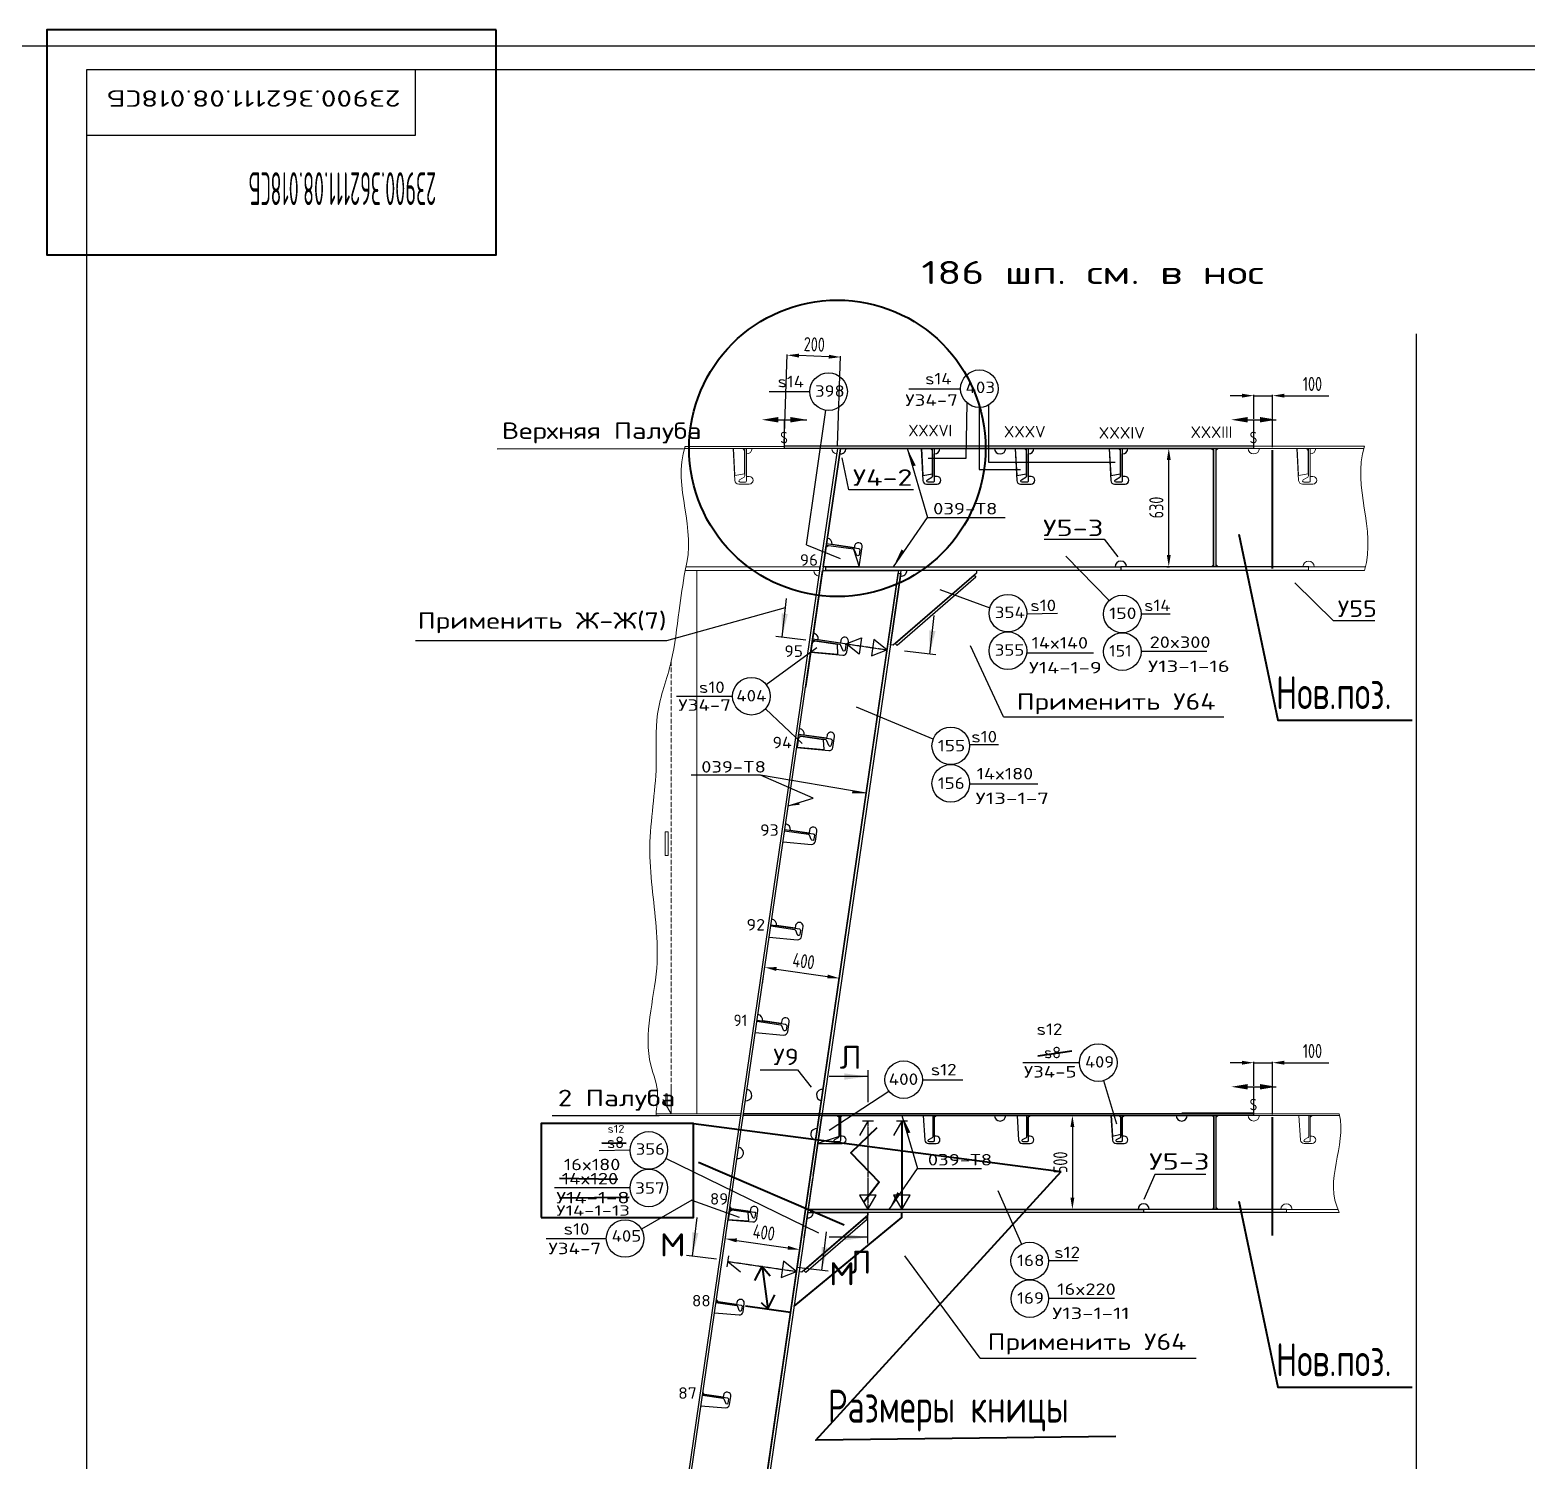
# Model space of a CAD drawing. Header units: millimetres. Extents: x -438477 to 631584, y 118817 to 676146.
# Drawn here: x 302152 to 310120, y 341329 to 348946 of the extents above; entities that cross this region are included whole.
import ezdxf
from ezdxf.enums import TextEntityAlignment as Align

# ---------------------------------------------------------------- set-up
doc = ezdxf.new("R2010")
doc.units = ezdxf.units.MM
for name, pattern in [('AVEVADASHED', [10, 7.5, -2.5]), ('AVEVADASHEDDOTTED', [34, 24, -5, 0, -5]), ('AVEVASOLID', [7.5, 7.5]), ('AVEVASOLIDWIDE', [7.5, 7.5])]:
    doc.linetypes.add(name, pattern=pattern)
doc.layers.get('Defpoints').update_dxf_attribs({"linetype": 'CONTINUOUS'})
for name, color, linetype in [('20_1', 1, 'CONTINUOUS'), ('20_FORMAT', 140, 'CONTINUOUS'), ('20_POZ', 4, 'CONTINUOUS'), ('20_TEXT', 1, 'CONTINUOUS')]:
    doc.layers.add(name, color=color, linetype=linetype)
doc.styles.add('SIMPLEX', font='simplex.shx', dxfattribs={"width": 0.7})
doc.styles.add('НАДПИСИ_МЕЛК1', font='eskd_win.shx', dxfattribs={"width": 0.8, "height": 4})
doc.dimstyles.new('Lineyny', dxfattribs={"dimscale": 30, "dimtxt": 3, "dimasz": 2.5, "dimexe": 0.18, "dimexo": 0.625, "dimgap": 1, "dimtad": 1, "dimdec": 0, "dimlfac": -1, "dimzin": 0, "dimtxsty": 'SIMPLEX', "dimcen": 0, "dimdle": 0.38, "dimclrd": 2, "dimclre": 2, "dimclrt": 2, "dimadec": 0, "dimazin": 0, "dimtfac": 1, "dimtdec": 0, "dimtmove": 0, "dimatfit": 0, "dimfxl": 1, "dimtolj": 1, "dimtzin": 0, "dimlwd": -1, "dimarcsym": 0})

# ---------------------------------------------------------------- blocks, each defined once
blk = doc.blocks.new('*D110')
at = {"layer": '20_1', "color": 2, "lineweight": -2, "ltscale": 25, "transparency": 16777216}
for p, q in [((308202.5, 346718.8), (308217.3, 346718.8)), ((308202.5, 346088.8), (308217.3, 346088.8))]:
    blk.add_line(p, q, dxfattribs=at)
at = {"layer": '20_1', "color": 2, "ltscale": 25, "transparency": 16777216}
blk.add_line((308212.8, 346151.3), (308212.8, 346656.3), dxfattribs=at)
for points in [[(308223.2, 346656.3), (308202.3, 346656.3), (308212.8, 346718.8)], [(308202.3, 346151.3), (308223.2, 346151.3), (308212.8, 346088.8)]]:
    blk.add_solid(points, dxfattribs=at)
at = {"layer": 'Defpoints', "color": 0, "ltscale": 25, "transparency": 16777216}
for p in [(308186.9, 346718.8), (308212.8, 346718.8), (308186.9, 346088.8)]:
    blk.add_point(p, dxfattribs=at)
at = {"layer": '20_1', "color": 2, "ltscale": 25, "transparency": 16777216, "insert": (308146.5, 346403.8), "char_height": 75, "attachment_point": 5, "rotation": 90, "style": 'SIMPLEX'}
blk.add_mtext('\\A1;630', dxfattribs=at)
blk = doc.blocks.new('*D112')
at = {"layer": '20_1', "color": 2, "lineweight": -2, "ltscale": 25, "transparency": 16777216}
for p, q in [((306050, 343868.7), (306063.4, 343961.1)), ((306445.8, 343811.1), (306459.3, 343903.5))]:
    blk.add_line(p, q, dxfattribs=at)
at = {"layer": '20_1', "color": 2, "ltscale": 25, "transparency": 16777216}
blk.add_line((306124.6, 343947.7), (306396.8, 343908), dxfattribs=at)
for points in [[(306126.1, 343958), (306123.1, 343937.4), (306062.8, 343956.7)], [(306395.3, 343897.7), (306398.3, 343918.3), (306458.6, 343899)]]:
    blk.add_solid(points, dxfattribs=at)
at = {"layer": 'Defpoints', "color": 0, "ltscale": 25, "transparency": 16777216}
for p in [(306458.6, 343899), (306047.7, 343853.3), (306443.5, 343795.6)]:
    blk.add_point(p, dxfattribs=at)
at = {"layer": '20_1', "color": 2, "ltscale": 25, "transparency": 16777216, "insert": (306269.7, 343989.7), "char_height": 75, "attachment_point": 5, "rotation": 351.7142, "style": 'SIMPLEX'}
blk.add_mtext('\\A1;400', dxfattribs=at)
blk = doc.blocks.new('*D113')
at = {"layer": '20_1', "color": 2, "lineweight": -2, "ltscale": 25, "transparency": 16777216}
for p, q in [((307688.1, 343168.8), (307695.4, 343168.8)), ((307688.1, 342668.8), (307695.4, 342668.8))]:
    blk.add_line(p, q, dxfattribs=at)
at = {"layer": '20_1', "color": 2, "ltscale": 25, "transparency": 16777216}
blk.add_line((307699.9, 343106.3), (307699.9, 342731.3), dxfattribs=at)
for points in [[(307710.3, 343106.3), (307689.4, 343106.3), (307699.9, 343168.8)], [(307689.4, 342731.3), (307710.3, 342731.3), (307699.9, 342668.8)]]:
    blk.add_solid(points, dxfattribs=at)
at = {"layer": 'Defpoints', "color": 0, "ltscale": 25, "transparency": 16777216}
for p in [(307703.7, 343168.8), (307699.9, 342668.8), (307703.7, 342668.8)]:
    blk.add_point(p, dxfattribs=at)
at = {"layer": '20_1', "color": 2, "ltscale": 25, "transparency": 16777216, "insert": (307635.8, 342918.8), "char_height": 75, "attachment_point": 5, "rotation": 90, "style": 'SIMPLEX'}
blk.add_mtext('\\A1;500', dxfattribs=at)
blk = doc.blocks.new('*D339')
at = {"layer": '20_1', "color": 2, "ltscale": 25, "transparency": 16777216}
for p, q in [((308602.5, 346999.2), (308540, 346999.2)), ((308665, 346999.2), (308765, 346999.2)), ((308827.5, 346999.2), (309065, 346999.2))]:
    blk.add_line(p, q, dxfattribs=at)
at = {"layer": '20_1', "color": 2, "lineweight": -2, "ltscale": 25, "transparency": 16777216}
for p, q in [((308665, 346876.7), (308665, 347003.7)), ((308765, 346724.4), (308765, 347003.7))]:
    blk.add_line(p, q, dxfattribs=at)
at = {"layer": '20_1', "color": 2, "lineweight": 40, "ltscale": 25, "transparency": 16777216}
for points in [[(308602.5, 347009.6), (308602.5, 346988.8), (308665, 346999.2)], [(308827.5, 347009.6), (308827.5, 346988.8), (308765, 346999.2)]]:
    blk.add_solid(points, dxfattribs=at)
at = {"layer": 'Defpoints', "color": 0, "lineweight": 40, "ltscale": 25, "transparency": 16777216}
for p in [(308765, 346999.2), (308665, 346861.1), (308765, 346708.8)]:
    blk.add_point(p, dxfattribs=at)
at = {"layer": '20_1', "color": 2, "lineweight": 40, "ltscale": 25, "transparency": 16777216, "insert": (308977.5, 347061.7), "char_height": 75, "attachment_point": 5, "style": 'SIMPLEX'}
blk.add_mtext('\\A1;100', dxfattribs=at)
blk = doc.blocks.new('*D341')
at = {"layer": '20_1', "color": 2, "ltscale": 25, "transparency": 16777216}
for p, q in [((308602.5, 343449.2), (308540, 343449.2)), ((308665, 343449.2), (308765, 343449.2)), ((308827.5, 343449.2), (309065, 343449.2))]:
    blk.add_line(p, q, dxfattribs=at)
at = {"layer": '20_1', "color": 2, "lineweight": -2, "ltscale": 25, "transparency": 16777216}
for p, q in [((308665, 343326.7), (308665, 343453.7)), ((308765, 343174.4), (308765, 343453.7))]:
    blk.add_line(p, q, dxfattribs=at)
at = {"layer": '20_1', "color": 2, "lineweight": 40, "ltscale": 25, "transparency": 16777216}
for points in [[(308602.5, 343459.6), (308602.5, 343438.8), (308665, 343449.2)], [(308827.5, 343459.6), (308827.5, 343438.8), (308765, 343449.2)]]:
    blk.add_solid(points, dxfattribs=at)
at = {"layer": 'Defpoints', "color": 0, "lineweight": 40, "ltscale": 25, "transparency": 16777216}
for p in [(308765, 343449.2), (308665, 343311.1), (308765, 343158.8)]:
    blk.add_point(p, dxfattribs=at)
at = {"layer": '20_1', "color": 2, "lineweight": 40, "ltscale": 25, "transparency": 16777216, "insert": (308977.5, 343511.7), "char_height": 75, "attachment_point": 5, "style": 'SIMPLEX'}
blk.add_mtext('\\A1;100', dxfattribs=at)
blk = doc.blocks.new('*D344')
at = {"layer": '20_1', "color": 2, "lineweight": -2, "ltscale": 25, "transparency": 16777216}
for p, q in [((305853.6, 342528), (305852, 342517)), ((306249.4, 342470.4), (306247.8, 342459.3))]:
    blk.add_line(p, q, dxfattribs=at)
at = {"layer": '20_1', "color": 2, "ltscale": 25, "transparency": 16777216}
blk.add_line((305913.2, 342503.5), (306185.3, 342463.9), dxfattribs=at)
at = {"layer": '20_1', "color": 2, "lineweight": 40, "ltscale": 25, "transparency": 16777216}
for points in [[(305914.7, 342513.8), (305911.7, 342493.2), (305851.4, 342512.5)], [(306186.8, 342474.2), (306183.8, 342453.6), (306247.2, 342454.9)]]:
    blk.add_solid(points, dxfattribs=at)
at = {"layer": 'Defpoints', "color": 0, "lineweight": 40, "ltscale": 25, "transparency": 16777216}
for p in [(305851.4, 342512.5), (306247.2, 342454.9), (306247.2, 342454.9)]:
    blk.add_point(p, dxfattribs=at)
at = {"layer": '20_1', "color": 2, "lineweight": 40, "ltscale": 25, "transparency": 16777216, "insert": (306058.3, 342545.6), "char_height": 75, "attachment_point": 5, "rotation": 351.71419, "style": 'SIMPLEX'}
blk.add_mtext('\\A1;400', dxfattribs=at)
blk = doc.blocks.new('*D360')
at = {"layer": '20_1', "color": 2, "lineweight": -2, "ltscale": 25, "transparency": 16777216}
for p, q in [((306165.6, 346744.4), (306182.3, 347219)), ((306449.4, 346734.4), (306466.1, 347209))]:
    blk.add_line(p, q, dxfattribs=at)
at = {"layer": '20_1', "color": 2, "ltscale": 25, "transparency": 16777216}
blk.add_line((306403.5, 347206.7), (306244.6, 347212.3), dxfattribs=at)
at = {"layer": '20_1', "color": 2, "lineweight": 40, "ltscale": 25, "transparency": 16777216}
for points in [[(306245, 347222.7), (306244.3, 347201.9), (306182.2, 347214.5)], [(306403.9, 347217.1), (306403.2, 347196.3), (306466, 347204.5)]]:
    blk.add_solid(points, dxfattribs=at)
at = {"layer": 'Defpoints', "color": 0, "lineweight": 40, "ltscale": 25, "transparency": 16777216}
for p in [(306182.2, 347214.5), (306165, 346728.8), (306448.9, 346718.8)]:
    blk.add_point(p, dxfattribs=at)
at = {"layer": '20_1', "color": 2, "lineweight": 40, "ltscale": 25, "transparency": 16777216, "insert": (306326.3, 347272), "char_height": 75, "attachment_point": 5, "rotation": 357.98198, "style": 'SIMPLEX'}
blk.add_mtext('\\A1;200', dxfattribs=at)

msp = doc.modelspace()

# ---------------------------------------------------------------- hatches: boundary and pattern name
at = {"layer": '20_1'}
for points in [[(306849.951, 346622.989), (306865.917, 346627.772), (306821.25, 346718.781)], [(306804.143, 346171.403), (306790.429, 346180.873), (306747.319, 346089.116)], [(306527.084, 344882.802), (306528.67, 344895.361), (306601.884, 344882.854)], [(306248.609, 344822.287), (306244.625, 344833.661), (306187.879, 344815.599)], [(306821.525, 343072.989), (306837.491, 343077.772), (306792.824, 343168.781)], [(306781.745, 342751.068), (306768.031, 342760.538), (306724.921, 342668.781)]]:
    msp.add_hatch(color=6, dxfattribs=at).paths.add_polyline_path(points)

# ---------------------------------------------------------------- linework, layer by layer
at = {"layer": '20_1', "ltscale": 0.2}
msp.add_line((309531.002, 335408.399), (309531.002, 347328.145), dxfattribs=at)
at = {"layer": '20_1', "color": 252, "linetype": 'AVEVASOLID', "lineweight": 0}
for p, q in [((306165.046, 346718.781), (305634.96, 346718.781)), ((305634.96, 346718.781), (306165.046, 346718.781)), ((306165.046, 346728.782), (305637.863, 346728.782)), ((308465.034, 346708.781), (308475.032, 346718.781)), ((308465.034, 346718.781), (309250.718, 346718.781)), ((309254.232, 346730.781), (308665.022, 346730.781)), ((309250.718, 346718.781), (308665.022, 346718.781)), ((305701.54, 343176.78), (305701.54, 346068.778)), ((305740.376, 346068.781), (306354.205, 346068.781)), ((308475.032, 346088.78), (308465.034, 346098.78)), ((305547.847, 344677.781), (305532.222, 344677.781)), ((305532.222, 344677.781), (305532.222, 344552.781)), ((305547.847, 344552.781), (305547.847, 344677.781)), ((305532.222, 344552.781), (305547.847, 344552.781)), ((305565.046, 343176.78), (305521.016, 343253.101)), ((305936.042, 343176.78), (305484.658, 343176.78)), ((305936.042, 343168.781), (305484.658, 343168.781)), ((305936.042, 343168.781), (305806.03, 343168.781)), ((305806.03, 343168.781), (305935.933, 343168.781)), ((305936.042, 343176.78), (305813.867, 343176.78)), ((308465.032, 343158.784), (308475.029, 343168.781)), ((309120.171, 343176.783), (308665.032, 343176.783)), ((308665.032, 343168.781), (309121.947, 343168.781)), ((309121.947, 343168.781), (308665.032, 343168.781)), ((308475.029, 342668.781), (308465.032, 342678.782))]:
    msp.add_line(p, q, dxfattribs=at)
at = {"layer": '20_1', "color": 252, "linetype": 'AVEVASOLIDWIDE', "lineweight": 0}
for p, q in [((306465.034, 346718.781), (305634.96, 346718.781)), ((305543.953, 343283.091), (305536.128, 343283.091)), ((305536.128, 343283.091), (305536.128, 343220.469)), ((305543.953, 343220.469), (305543.953, 343283.091)), ((305565.034, 343326.78), (305565.034, 343176.78)), ((305536.128, 343220.469), (305543.953, 343220.469))]:
    msp.add_line(p, q, dxfattribs=at)
at = {"layer": '20_1', "color": 0, "linetype": 'AVEVASOLID'}
for p, q in [((308665.034, 346730.781), (306165.046, 346730.781)), ((308665.034, 346718.781), (306165.046, 346718.781)), ((306448.865, 346718.781), (306357.453, 346091.085)), ((306373.286, 346088.78), (306465.034, 346718.781)), ((306465.034, 346718.781), (306373.286, 346088.78)), ((306465.034, 346718.781), (308450.032, 346718.781)), ((308450.032, 346088.78), (308450.032, 346718.781)), ((308450.032, 346718.781), (308450.032, 346088.78)), ((308465.034, 346088.78), (308465.034, 346718.781)), ((308465.034, 346088.78), (308465.034, 346718.781)), ((305389.119, 339330.781), (306370.381, 346068.781)), ((308957.539, 346088.78), (307957.539, 346088.78)), ((308957.539, 346068.781), (307957.539, 346068.781)), ((308957.038, 346088.78), (308465.034, 346088.78)), ((306495.442, 345678.541), (306577.314, 345711.115)), ((306495.442, 345678.541), (306577.314, 345711.115)), ((306564.619, 345623.972), (306495.442, 345678.541)), ((306564.619, 345623.972), (306495.442, 345678.541)), ((306577.314, 345711.115), (306564.619, 345623.972)), ((306577.314, 345711.115), (306564.619, 345623.972)), ((306643.953, 345701.405), (306631.269, 345614.262)), ((306643.953, 345701.405), (306631.269, 345614.262)), ((306631.269, 345614.262), (306713.142, 345646.833)), ((306631.269, 345614.262), (306713.142, 345646.833)), ((306713.142, 345646.833), (306643.953, 345701.405)), ((306713.142, 345646.833), (306643.953, 345701.405)), ((305375.234, 339318.781), (306267.697, 345447.088)), ((308665.032, 343176.783), (305948.039, 343176.783)), ((308665.032, 343168.781), (305948.039, 343168.781)), ((308665.034, 343176.78), (305948.042, 343176.78)), ((308665.034, 343168.781), (305948.042, 343168.781)), ((306366.411, 343168.781), (308453.032, 343168.781)), ((306366.413, 343168.781), (308453.035, 343168.781)), ((308665.032, 343180.784), (308281.377, 343180.784)), ((308453.032, 342668.781), (308453.032, 343168.781)), ((308453.032, 343168.781), (308453.032, 342668.781)), ((308465.032, 342668.781), (308465.032, 343168.781)), ((308465.032, 342668.781), (308465.032, 343168.781)), ((306611.284, 343138.783), (306567.253, 343062.461)), ((306611.284, 343138.783), (306567.253, 343062.461)), ((306640.63, 343138.783), (306581.926, 343138.783)), ((306640.63, 343138.783), (306581.926, 343138.783)), ((306792.612, 343138.783), (306748.581, 343062.461)), ((306792.612, 343138.783), (306748.581, 343062.461)), ((306821.957, 343138.783), (306763.254, 343138.783)), ((306821.957, 343138.783), (306763.254, 343138.783)), ((306655.315, 342745.103), (306567.253, 342745.103)), ((306567.253, 342745.103), (306611.284, 342668.781)), ((306655.315, 342745.103), (306567.253, 342745.103)), ((306567.253, 342745.103), (306611.284, 342668.781)), ((306611.284, 342668.781), (306655.315, 342745.103)), ((306611.284, 342668.781), (306655.315, 342745.103)), ((306836.642, 342745.103), (306748.581, 342745.103)), ((306748.581, 342745.103), (306792.612, 342668.781)), ((306836.642, 342745.103), (306748.581, 342745.103)), ((306748.581, 342745.103), (306792.612, 342668.781)), ((306792.612, 342668.781), (306836.642, 342745.103)), ((306792.612, 342668.781), (306836.642, 342745.103)), ((308453.032, 342668.781), (306293.596, 342668.781)), ((308839.031, 342668.781), (308079.033, 342668.781)), ((308839.031, 342652.784), (308079.033, 342652.784)), ((305869.42, 342420.705), (305860.961, 342362.609)), ((305869.42, 342420.696), (305860.961, 342362.603)), ((305865.185, 342391.655), (305934.362, 342337.087)), ((305865.185, 342391.649), (305934.362, 342337.081)), ((306162.133, 342392.903), (306149.45, 342305.76)), ((306162.133, 342392.903), (306149.45, 342305.757)), ((306231.322, 342338.332), (306162.133, 342392.903)), ((306231.322, 342338.335), (306162.133, 342392.903)), ((306149.45, 342305.757), (306231.322, 342338.335)), ((306149.45, 342305.76), (306231.322, 342338.332))]:
    msp.add_line(p, q, dxfattribs=at)
at = {"layer": '20_1', "color": 92, "linetype": 'AVEVASOLID', "lineweight": 0}
for p, q in [((306165.046, 346718.781), (306465.034, 346718.781)), ((306389.875, 346202.674), (306535.347, 346181.492)), ((305935.933, 343168.781), (305376.96, 339330.772))]:
    msp.add_line(p, q, dxfattribs=at)
at = {"layer": '20_1', "color": 6}
for p, q in [((306821.144, 346719.188, -2868.754), (306928.914, 346351.211)), ((306746.979, 346088.87), (306928.914, 346351.211)), ((306928.914, 346351.211), (307342.469, 346351.211)), ((306792.824, 343168.781), (306875.619, 342886.08)), ((306724.921, 342668.781), (306875.619, 342886.08)), ((306875.619, 342886.08), (307216.879, 342886.08))]:
    msp.add_line(p, q, dxfattribs=at)
at = {"layer": '20_1', "linetype": 'AVEVASOLID'}
for p, q in [((308440.034, 346718.781), (308450.032, 346708.781)), ((306373.298, 346088.819), (306389.875, 346202.674)), ((306388.435, 346192.78), (306399.775, 346201.234)), ((306535.347, 346181.492), (306565.229, 346088.819)), ((306774.592, 346068.781), (305793.33, 339330.781)), ((306370.381, 346068.781), (306774.592, 346068.781)), ((306565.229, 346088.819), (306373.298, 346088.819)), ((306731.099, 345672.956), (306788.74, 346068.781)), ((308450.032, 346098.78), (308440.034, 346088.78)), ((306319.807, 342848.78), (306366.413, 343168.781)), ((306344.563, 343018.772), (306366.413, 343168.781)), ((306366.413, 343168.781), (306458.039, 343168.781)), ((306448.042, 343168.781), (306458.039, 343158.781)), ((306458.039, 343168.781), (306458.039, 343056.733)), ((306458.039, 343056.733), (306344.563, 343018.772)), ((306271.662, 342518.119), (306317.768, 342834.782)), ((306291.27, 342652.784), (306611.277, 342652.784))]:
    msp.add_line(p, q, dxfattribs=at)
at = {"layer": '20_1', "ltscale": 0.5}
msp.add_line((305541.818, 345695.522), (306172.712, 345871.082), dxfattribs=at)
at = {"layer": '20_1', "color": 0, "linetype": 'AVEVADASHED'}
for p, q in [((306495.442, 345678.541), (306713.142, 345646.836)), ((306611.272, 343138.783), (306611.272, 342668.781)), ((305865.185, 342391.655), (306231.322, 342338.335))]:
    msp.add_line(p, q, dxfattribs=at)
at = {"layer": '20_1', "color": 0, "linetype": 'AVEVADASHEDDOTTED'}
for p, q in [((306495.442, 345678.541), (306713.142, 345646.836)), ((306611.272, 343138.783), (306611.272, 342668.781)), ((305865.185, 342391.649), (306231.322, 342338.335))]:
    msp.add_line(p, q, dxfattribs=at)
at = {"layer": '20_1'}
for p, q in [((307332.847, 345290.468), (307157.624, 345667.435)), ((307332.847, 345290.468), (308505.683, 345290.468)), ((307208.958, 341876.395), (306808.448, 342422.142)), ((307208.958, 341876.395), (308358.579, 341876.395))]:
    msp.add_line(p, q, dxfattribs=at)
at = {"layer": '20_1', "color": 252, "linetype": 'AVEVADASHEDDOTTED', "lineweight": 0}
msp.add_line((305565.034, 345585.915), (305565.034, 343176.78), dxfattribs=at)
at = {"layer": '20_1', "color": 1, "linetype": 'AVEVASOLID'}
for p, q in [((308443.035, 343168.781), (308453.032, 343158.784)), ((308453.032, 342678.782), (308443.035, 342668.781))]:
    msp.add_line(p, q, dxfattribs=at)
at = {"layer": '20_1', "color": 30, "lineweight": 40, "ltscale": 25}
msp.add_line((306792.599, 343138.783), (306792.599, 342668.781), dxfattribs=at)
msp.add_line((306792.599, 343138.783), (306792.599, 342668.781), dxfattribs=at)
for points in [[(304633.092, 348945.599), (302241.006, 348945.599), (302241.006, 347748.319), (304633.092, 347748.319)], [(304871.771, 342625.534), (305683.008, 342625.534), (305683.008, 343125.818), (304871.771, 343125.818)]]:
    msp.add_lwpolyline(points, close=True, dxfattribs=at)
at = {"layer": '20_1'}
for points in [[(306086.853, 346871.074), (306286.853, 346871.074)], [(306166.853, 346718.781), (306166.853, 346871.074)], [(308585.046, 346871.074), (308785.046, 346871.074)], [(308665.046, 346718.781), (308665.046, 346871.074)], [(308585.046, 343321.074), (308785.046, 343321.074)], [(308665.046, 343168.781), (308665.046, 343321.074)]]:
    msp.add_lwpolyline(points, dxfattribs=at)
at = {"layer": '20_1', "ltscale": 10}
for points in [[(304638.081, 346716.837), (305629.771, 346718.771)], [(304932.021, 343168.771), (305501.245, 343168.771)]]:
    msp.add_lwpolyline(points, dxfattribs=at)
at = {"layer": '20_1', "color": 252, "linetype": 'AVEVASOLID', "lineweight": 0}
for points in [[(305895.051, 346718.781), (305904.048, 346547.73, 0.39891681), (305924.018, 346528.782), (305980.049, 346528.782, 1), (305980.049, 346568.781), (305965.046, 346568.781), (305965.046, 346688.78, 0.4141672), (305995.051, 346718.781, 0.4141672)], [(305965.046, 346718.781), (305965.046, 346545.78, -0.41435081), (305958.052, 346538.78), (305932.051, 346538.78, -0.7671454), (305928.547, 346551.844), (305952.546, 346565.699, 0.26792973), (305956.05, 346571.76), (305956.05, 346718.781)], [(308895.039, 346718.781), (308904.036, 346547.73, 0.39891681), (308924.006, 346528.782), (308980.037, 346528.782, 1), (308980.037, 346568.781), (308965.034, 346568.781), (308965.034, 346688.78, 0.4141672), (308995.039, 346718.781, 0.4141672)], [(308965.034, 346718.781), (308965.034, 346545.78, -0.41435081), (308958.039, 346538.78), (308932.038, 346538.78, -0.7671454), (308928.535, 346551.844), (308952.534, 346565.699, 0.26792973), (308956.037, 346571.76), (308956.037, 346718.781)], [(308905.034, 343168.781), (308913.786, 343037.452, 0.39480823), (308933.745, 343018.781), (308975.029, 343018.781, 0.99993891), (308975.029, 343058.784), (308965.032, 343058.784), (308965.032, 343158.784), (308975.029, 343168.781)], [(308965.032, 343168.781), (308965.032, 343034.782, -0.41444114), (308959.038, 343028.782), (308938.03, 343028.782, -0.76743793), (308935.039, 343039.979), (308955.034, 343051.524, 0.26784548), (308958.037, 343056.721), (308958.037, 343168.781)]]:
    msp.add_lwpolyline(points, format="xyb", dxfattribs=at)
for points in [[(305955.049, 346583.781), (305955.049, 346706.782), (305945.051, 346717.78), (305896.052, 346717.78), (305903.682, 346573.78), (305955.049, 346583.781)], [(308955.037, 346583.781), (308955.037, 346706.782), (308945.039, 346717.78), (308896.04, 346717.78), (308903.669, 346573.78), (308955.037, 346583.781)], [(305643.853, 346088.807), (306354.046, 346088.836), (306354.046, 346068.837), (305638.482, 346068.809)], [(306357.117, 346088.78), (306165.046, 346088.78), (305643.846, 346088.78)], [(309254.232, 346068.781), (308957.038, 346068.781), (308957.038, 346088.78), (309259.604, 346088.78)], [(305937.007, 343176.762), (305936.042, 343176.78), (305484.658, 343176.78)], [(309112.835, 342668.781), (308665.032, 342668.781), (308465.032, 342668.781)], [(309120.171, 342652.784), (308839.031, 342652.784), (308839.031, 342668.781)]]:
    msp.add_lwpolyline(points, dxfattribs=at)
at = {"layer": '20_1', "linetype": 'AVEVASOLID'}
for points in [[(306895.039, 346718.781), (306904.036, 346547.73, 0.39891681), (306924.006, 346528.782), (306980.037, 346528.782, 1), (306980.037, 346568.781), (306965.034, 346568.781), (306965.034, 346688.78, 0.4141672), (306995.039, 346718.781, 0.4141672)], [(307395.039, 346718.781), (307404.036, 346547.73, 0.39891681), (307424.006, 346528.782), (307480.037, 346528.782, 1), (307480.037, 346568.781), (307465.034, 346568.781), (307465.034, 346688.78, 0.4141672), (307495.039, 346718.781, 0.4141672)], [(307895.039, 346718.781), (307904.036, 346547.73, 0.39891681), (307924.006, 346528.782), (307980.037, 346528.782, 1), (307980.037, 346568.781), (307965.034, 346568.781), (307965.034, 346688.78, 0.4141672), (307995.039, 346718.781, 0.4141672)], [(306565.242, 346088.78), (306580.61, 346193.955, 0.41394535), (306563.728, 346216.633, 0.41479751), (306541.023, 346199.72), (306539.607, 346189.957), (306420.552, 346207.279), (306420.552, 346207.328, 0.41122258), (306395.503, 346241.294, 0.41122258)], [(306306.941, 345633.231), (306477.51, 345617.49, 0.39888817), (306499.141, 345634.522), (306507.502, 345691.941, 0.9998765), (306467.915, 345697.706), (306465.754, 345682.862), (306347.004, 345700.156, 0.41425601), (306321.65, 345734.168, 0.41425601)], [(306233.1, 345126.133), (306403.657, 345110.389, 0.39886081), (306425.288, 345127.424), (306433.65, 345184.843, 1), (306394.075, 345190.608), (306391.902, 345175.764), (306273.164, 345193.055, 0.41418478), (306247.798, 345227.067, 0.41418478)], [(306159.956, 344623.881), (306310.835, 344610.893, 0.39719033), (306332.331, 344627.94), (306339.997, 344680.525, 0.9998765), (306300.41, 344686.289), (306298.249, 344671.446), (306199.299, 344685.856, 0.41418478), (306173.933, 344719.868, 0.41418478)], [(306086.103, 344116.779), (306236.982, 344103.794, 0.39707932), (306258.491, 344120.838), (306266.145, 344173.426, 1), (306226.57, 344179.191), (306224.409, 344164.347), (306125.447, 344178.758, 0.41418478), (306100.08, 344212.769, 0.41418478)], [(306012.226, 343609.48), (306163.105, 343596.494, 0.39707932), (306184.614, 343613.538), (306192.268, 343666.123, 0.99986553), (306152.681, 343671.891), (306150.52, 343657.047), (306051.57, 343671.458, 0.41418478), (306026.204, 343705.47, 0.41418478)], [(306344.563, 343018.751), (306475.032, 343018.751, 0.41412508), (306495.039, 343038.752), (306495.039, 343038.792, 0.41415668), (306475.032, 343058.79), (306465.034, 343058.79), (306465.034, 343158.79), (306475.032, 343168.781)], [(305867.024, 342612.428), (305998.249, 342602.165, 0.3948589), (306019.599, 342619.221), (306025.837, 342662.061, 0.99988753), (305986.25, 342667.823), (305984.809, 342657.929), (305885.859, 342672.34), (305877.4, 342683.677)], [(305794.941, 342117.426), (305926.155, 342107.166, 0.3948589), (305947.505, 342124.223), (305953.743, 342167.06, 1), (305914.167, 342172.825), (305912.727, 342162.928), (305813.765, 342177.338), (305805.317, 342188.676)], [(305722.993, 341623.426), (305854.219, 341613.166, 0.3948589), (305875.569, 341630.222), (305881.807, 341673.06, 0.9998765), (305842.219, 341678.825), (305840.779, 341668.928), (305741.829, 341683.338), (305733.369, 341694.679)]]:
    msp.add_lwpolyline(points, format="xyb", dxfattribs=at)
for points in [[(306955.037, 346583.781), (306955.037, 346706.782), (306945.039, 346717.78), (306896.04, 346717.78), (306903.669, 346573.78), (306955.037, 346583.781)], [(307455.037, 346583.781), (307455.037, 346706.782), (307445.039, 346717.78), (307396.04, 346717.78), (307403.669, 346573.78), (307455.037, 346583.781)], [(307955.037, 346583.781), (307955.037, 346706.782), (307945.039, 346717.78), (307896.04, 346717.78), (307903.669, 346573.78), (307955.037, 346583.781)], [(306772.432, 346053.938), (306786.287, 346051.92), (305809.346, 339343.607), (305795.491, 339345.625), (306772.432, 346053.938)], [(307957.539, 346088.78), (307957.539, 346068.781), (306388.288, 346068.781), (306388.288, 346088.78), (307957.539, 346088.78)], [(307188.74, 346068.781), (307188.74, 346053.782), (306745.942, 345670.795), (306731.099, 345672.956)], [(307177.4, 346043.967), (307186.555, 346033.378), (306766.45, 345670.017), (306757.283, 345680.607), (307177.4, 346043.967)], [(306449.47, 345675.129), (306327.754, 345692.854), (306315.437, 345684.544), (306308.369, 345636.057), (306451.96, 345622.855), (306449.47, 345675.129)], [(306375.618, 345168.028), (306253.913, 345185.755), (306241.584, 345177.445), (306234.516, 345128.956), (306378.12, 345115.757), (306375.618, 345168.028)], [(305973.762, 342651.453), (305886.677, 342664.134), (305874.36, 342655.824), (305868.452, 342615.254), (305977.363, 342606.8), (305973.762, 342651.453)], [(306611.277, 342652.784), (306611.277, 342637.782), (306260.007, 342333.961), (306245.164, 342336.121)], [(306599.924, 342627.97), (306609.092, 342617.381), (306280.503, 342333.186), (306271.348, 342343.775), (306599.924, 342627.97)]]:
    msp.add_lwpolyline(points, dxfattribs=at)
at = {"layer": '20_1', "color": 0, "linetype": 'AVEVASOLID'}
for points in [[(306965.034, 346718.781), (306965.034, 346545.78, -0.41435081), (306958.039, 346538.78), (306932.038, 346538.78, -0.7671454), (306928.535, 346551.844), (306952.534, 346565.699, 0.26792973), (306956.037, 346571.76), (306956.037, 346718.781)], [(307465.034, 346718.781), (307465.034, 346545.78, -0.41435081), (307458.039, 346538.78), (307432.038, 346538.78, -0.7671454), (307428.535, 346551.844), (307452.534, 346565.699, 0.26792973), (307456.037, 346571.76), (307456.037, 346718.781)], [(307965.034, 346718.781), (307965.034, 346545.78, -0.41435081), (307958.039, 346538.78), (307932.038, 346538.78, -0.7671454), (307928.535, 346551.844), (307952.534, 346565.699, 0.26792973), (307956.037, 346571.76), (307956.037, 346718.781)], [(306391.169, 346211.582), (306562.361, 346186.649, -0.41419524), (306568.281, 346178.715), (306564.534, 346152.985, -0.76746857), (306551.106, 346151.405), (306540.852, 346177.152, 0.26800257), (306535.359, 346181.489), (306389.875, 346202.674)], [(306317.329, 345704.481), (306488.52, 345679.548, -0.41419524), (306494.441, 345671.613), (306490.693, 345645.884, -0.76678103), (306477.253, 345644.303), (306466.999, 345670.051, 0.26800257), (306461.506, 345674.387), (306316.023, 345695.573)], [(306243.476, 345197.379), (306414.668, 345172.45, -0.41409293), (306420.588, 345164.512), (306416.841, 345138.786, -0.76746857), (306403.413, 345137.205), (306393.159, 345162.949, 0.26800257), (306387.666, 345167.286), (306242.183, 345188.474)], [(306169.612, 344690.18), (306321.016, 344668.131, -0.41419524), (306326.936, 344660.197), (306323.762, 344638.426, -0.76746857), (306310.334, 344636.845), (306301.362, 344659.373, 0.26800257), (306295.869, 344663.709), (306168.452, 344682.264)], [(306095.759, 344183.082), (306247.163, 344161.033, -0.41419524), (306253.083, 344153.098), (306249.91, 344131.324, -0.76748884), (306236.482, 344129.746), (306227.51, 344152.271, 0.26793015), (306222.016, 344156.611), (306094.612, 344175.166)], [(306021.882, 343675.782), (306173.286, 343653.733, -0.41409293), (306179.206, 343645.795), (306176.033, 343624.024, -0.76746857), (306162.605, 343622.443), (306153.633, 343644.972, 0.26793015), (306148.14, 343649.311), (306020.723, 343667.866)], [(306465.034, 343168.781), (306465.034, 343034.782, -0.41444114), (306459.04, 343028.782), (306438.032, 343028.782, -0.76763326), (306435.041, 343039.976), (306455.037, 343051.524, 0.26784548), (306458.039, 343056.721), (306458.039, 343168.781)], [(306965.032, 343168.781), (306965.032, 343034.782, -0.41444114), (306959.038, 343028.782), (306938.03, 343028.782, -0.76743793), (306935.039, 343039.979), (306955.034, 343051.524, 0.26784548), (306958.037, 343056.721), (306958.037, 343168.781)], [(307465.032, 343168.781), (307465.032, 343034.782, -0.41444114), (307459.038, 343028.782), (307438.03, 343028.782, -0.76743793), (307435.039, 343039.979), (307455.034, 343051.524, 0.26784548), (307458.037, 343056.721), (307458.037, 343168.781)], [(307965.032, 343168.781), (307965.032, 343034.782, -0.41444114), (307959.038, 343028.782), (307938.03, 343028.782, -0.76743793), (307935.039, 343039.979), (307955.034, 343051.524, 0.26784548), (307958.037, 343056.721), (307958.037, 343168.781)], [(305875.959, 342673.78), (306008.564, 342654.469, -0.41439849), (306013.63, 342647.666), (306010.603, 342626.887, -0.76735395), (305999.092, 342625.532), (305990.547, 342646.989, 0.26830852), (305985.847, 342650.706), (305874.946, 342666.853)], [(305803.865, 342178.782), (305936.47, 342159.47, -0.41404229), (305941.548, 342152.668), (305938.52, 342131.886, -0.7673775), (305927.009, 342130.534), (305918.464, 342151.988, 0.26788029), (305913.752, 342155.705), (305802.864, 342171.851)], [(305731.929, 341684.782), (305864.534, 341665.47, -0.41439849), (305869.599, 341658.668), (305866.572, 341637.885, -0.7673775), (305855.061, 341636.533), (305846.516, 341657.987, 0.26830852), (305841.816, 341661.704), (305730.915, 341677.854)]]:
    msp.add_lwpolyline(points, format="xyb", dxfattribs=at)
at = {"layer": '20_1', "color": 30, "lineweight": 40, "ltscale": 25}
for points in [[(308765.046, 346078.779), (308765.046, 346708.781)], [(308586.47, 346262.555), (308793.104, 345272.973), (309507.838, 345272.973)], [(307516.381, 343485.174), (307696.921, 343511.899)], [(305683.008, 343125.818), (307639.692, 342869.626)], [(306659.205, 343103.404), (306520.973, 342970.342), (306672.239, 342813.2), (306589.269, 342706.942)], [(308765.044, 342528.782), (308765.044, 343158.784)], [(305194.952, 343022.112), (305325.283, 343021.053)], [(306484.332, 342584.679), (305710.35, 342918.639)], [(307930.466, 341459.834), (306334.852, 341440.272), (307639.692, 342869.626)], [(304970.716, 342835.602), (305280.417, 342828.752)], [(305341.775, 342731.545), (304970.338, 342727.913)], [(308586.467, 342712.558), (308793.102, 341722.976), (309507.836, 341722.976)], [(306218.45, 342152.784), (306218.45, 342152.784), (306792.599, 342625.726), (306792.599, 342652.784)], [(306010.638, 342289.831), (306048.253, 342364.995), (306091.644, 342314.557)], [(306048.253, 342364.995), (306079.8, 342138.597)], [(306043.491, 342173.538), (306079.8, 342138.597), (306116.551, 342213.355)], [(305959.907, 342156.057), (306199.692, 342121.137)]]:
    msp.add_lwpolyline(points, dxfattribs=at)
at = {"layer": '20_1', "color": 4, "ltscale": 0.2}
for points in [[(306854.453, 346497.565), (306509.383, 346497.565), (306474.864, 346668.359)], [(309308.524, 345801.089), (309089.734, 345801.089), (308883.807, 346003.852)]]:
    msp.add_lwpolyline(points, dxfattribs=at)
at = {"layer": '20_1', "color": 4, "ltscale": 0.5}
for points in [[(307549.628, 346234.835), (307869.266, 346234.835), (307941.027, 346142.154)], [(306038.061, 343411.197), (306237.711, 343411.197), (306309.471, 343318.517)], [(308409.392, 342854.187), (308137.879, 342854.187), (308080.096, 342721.034)]]:
    msp.add_lwpolyline(points, dxfattribs=at)
at = {"layer": '20_1', "color": 0, "linetype": 'AVEVASOLID'}
for points in [[(306357.504, 346091.432), (306264.839, 345455.097), (306263.753, 345447.671)], [(306373.298, 346088.819), (306280.671, 345452.787), (306279.585, 345445.356)]]:
    msp.add_lwpolyline(points, dxfattribs=at)
at = {"layer": '20_1', "ltscale": 0.5}
msp.add_lwpolyline([(304204.598, 345695.522), (305542.3, 345695.522)], dxfattribs=at)
at = {"layer": '20_1', "color": 6}
for points in [[(306601.884, 344882.854), (306040.301, 344978.787), (306040.301, 344978.787), (305671.798, 344978.787)], [(306187.879, 344815.599), (306320.703, 344857.874), (306320.703, 344857.874), (306040.301, 344978.787)]]:
    msp.add_lwpolyline(points, dxfattribs=at)
at = {"layer": '20_1', "color": 1, "linetype": 'AVEVASOLID'}
for points in [[(306905.034, 343168.781), (306913.786, 343037.452, 0.39480823), (306933.745, 343018.781), (306975.029, 343018.781, 0.99993891), (306975.029, 343058.784), (306965.032, 343058.784), (306965.032, 343158.784), (306975.029, 343168.781)], [(307405.034, 343168.781), (307413.786, 343037.452, 0.39480823), (307433.745, 343018.781), (307475.029, 343018.781, 0.99993891), (307475.029, 343058.784), (307465.032, 343058.784), (307465.032, 343158.784), (307475.029, 343168.781)], [(307905.034, 343168.781), (307913.786, 343037.452, 0.39480823), (307933.745, 343018.781), (307975.029, 343018.781, 0.99993891), (307975.029, 343058.784), (307965.032, 343058.784), (307965.032, 343158.784), (307975.029, 343168.781)]]:
    msp.add_lwpolyline(points, format="xyb", dxfattribs=at)
for points in [[(307957.036, 343068.781), (307957.036, 343156.782), (307947.038, 343167.783), (307906.035, 343167.783), (307913.371, 343058.784), (307957.036, 343068.781)], [(308079.021, 342668.781), (308079.021, 342652.784), (306308.598, 342652.784), (306308.598, 342668.781), (308079.021, 342668.781)]]:
    msp.add_lwpolyline(points, dxfattribs=at)
at = {"layer": '20_1', "color": 30, "lineweight": 40, "ltscale": 25}
msp.add_circle((306448.867, 346718.769), 789.06, dxfattribs=at)
at = {"layer": '20_1', "color": 252, "linetype": 'AVEVASOLID', "lineweight": 0}
for centre, radius, start, end in [((306448.866, 346718.775), 29.996, 179.9907074, 261.7105713), ((308665.046, 346718.781), 29.999, 180, 0), ((308957.038, 346088.78), 29.999, 0, 180), ((306354.205, 346068.781), 29.996, 179.9907074, 261.7105713), ((308665.032, 343168.781), 29.999, 180, 0), ((308839.031, 342668.781), 29.999, 0, 180)]:
    msp.add_arc(centre, radius, start, end, dxfattribs=at)
at = {"layer": '20_1', "linetype": 'AVEVASOLID'}
for centre, radius, start, end in [((306465.034, 346718.784), 30.003, 261.7149353, 359.9958191), ((307315.046, 346718.781), 29.999, 180, 0), ((307957.527, 346088.78), 29.999, 0, 180), ((306788.74, 346068.784), 30.003, 261.7149353, 359.9958191), ((305963.765, 343276.74), 30, 261.7189026, 81.7175598), ((306367.988, 343276.74), 30, 81.7189102, 261.7175598), ((306337.703, 343068.781), 30, 81.7189102, 261.7175598), ((305918.916, 342968.733), 29.999, 261.717804, 81.7178116), ((306291.27, 342652.787), 30.003, 261.7149353, 359.9958191)]:
    msp.add_arc(centre, radius, start, end, dxfattribs=at)
at = {"layer": '20_1', "color": 1, "linetype": 'AVEVASOLID'}
for centre, start, end in [((307315.032, 343168.781), 180, 0), ((308281.389, 343168.781), 180, 0), ((308079.021, 342668.781), 0, 180)]:
    msp.add_arc(centre, 29.999, start, end, dxfattribs=at)
at = {"layer": '20_1', "color": 252, "lineweight": 0, "ltscale": 17.5}
for points in [[(305638.474, 346068.781), (305704.894, 346294.648), (305569.18, 346506.27), (305638.474, 346730.781)], [(309254.232, 346068.781), (309320.651, 346294.648), (309184.937, 346506.27), (309254.232, 346730.781)]]:
    msp.add_open_spline(points, degree=3, dxfattribs=at)
at = {"layer": '20_1', "color": 252, "lineweight": 0, "ltscale": 25}
msp.add_open_spline([(305638.482, 346068.809), (305627.148, 345997.672), (305601.534, 345836.921), (305577.003, 345578.245), (305471.706, 345314.13), (305499.062, 344976.821), (305425.089, 344600.405), (305485.737, 344240.582), (305498.915, 343853.266), (305396.554, 343549.751), (305506.04, 343299.446), (305484.425, 343208.69), (305484.642, 343171.447), (305484.658, 343168.781)], degree=3, knots=[0, 0, 0, 0, 216.1490805, 488.44871758, 777.15831035, 1051.57145447, 1487.61596271, 1915.92072688, 2133.30856217, 2651.79273351, 2811.22942769, 2914.96910787, 2922.96776507, 2922.96776507, 2922.96776507, 2922.96776507], dxfattribs=at)
msp.add_open_spline([(309120.171, 343176.783), (309161.575, 343001.654), (309033.912, 342826.836), (309120.171, 342652.784)], degree=3, dxfattribs=at)
at = {"layer": '20_1'}
for points in [[(306134.353, 346885.657), (306134.353, 346856.491), (306046.853, 346871.074)], [(306199.353, 346885.657), (306199.353, 346856.491), (306286.853, 346871.074)], [(308632.546, 346885.657), (308632.546, 346856.491), (308545.046, 346871.074)], [(308697.546, 346885.657), (308697.546, 346856.491), (308785.046, 346871.074)], [(308632.546, 343335.657), (308632.546, 343306.491), (308545.046, 343321.074)], [(308697.546, 343335.657), (308697.546, 343306.491), (308785.046, 343321.074)]]:
    msp.add_solid(points, dxfattribs=at)
at = {"layer": '20_FORMAT', "color": 7}
for p, q in [((304202.063, 348733.858), (304202.063, 348383.858)), ((304202.063, 348383.858), (302452.063, 348383.858))]:
    msp.add_line(p, q, dxfattribs=at)
at = {"layer": '20_FORMAT', "color": 4}
msp.add_lwpolyline([(301952.063, 334008.858), (322977.063, 334008.858), (322977.063, 348858.858), (301952.063, 348858.858)], close=True, dxfattribs=at)
at = {"layer": '20_FORMAT', "color": 7}
msp.add_lwpolyline([(302452.063, 334133.858), (322852.063, 334133.858), (322852.063, 348733.858), (302452.063, 348733.858)], close=True, dxfattribs=at)
at = {"layer": '20_POZ'}
for p, q in [((306086.491, 347020.686), (306302.113, 347020.686)), ((306828.827, 347036.213), (307104.537, 347036.213)), ((306284.982, 346205.531), (306387.89, 346921.703)), ((307137.699, 346961.83), (307132.065, 346664.932)), ((307204.537, 346936.213), (307204.537, 346606.787)), ((307253.897, 346949.244), (307253.897, 346644.741)), ((307132.065, 346664.932), (306931.513, 346664.932)), ((307204.537, 346606.787), (307422.997, 346606.787)), ((307253.897, 346644.741), (307926.637, 346644.741)), ((306284.982, 346205.531), (306463.597, 346132.594)), ((307620.571, 345839.572), (307456.562, 345836.181)), ((308219.386, 345837.202), (308065.325, 345837.202)), ((307811.661, 345629.221), (307455.584, 345629.221)), ((308404.343, 345637.088), (308065.683, 345637.088)), ((308415.844, 345637.088), (308065.683, 345637.088)), ((305592.852, 345399.532), (305891.439, 345399.532)), ((306066.297, 345333.227), (306261.731, 345148.074)), ((307306.325, 345141.029), (307152.264, 345141.029)), ((307516.141, 344931.84), (307152.325, 344931.84)), ((307436.377, 343449.641), (307737.528, 343449.641)), ((306901.756, 343358.942), (307117.378, 343358.942)), ((307866.104, 343353.811), (307934.138, 343123.726)), ((306406.179, 343090.963), (306722.674, 343297.738)), ((305345.604, 342983.498), (305181.595, 342980.107)), ((305345.6, 342782.626), (304942.923, 342782.626)), ((305674.528, 342717.464), (305925.511, 342626.801)), ((304899.763, 342513.623), (305219.206, 342513.623)), ((307726.875, 342393.933), (307572.814, 342393.933)), ((307911.832, 342193.819), (307573.172, 342193.819)), ((307923.333, 342193.819), (307573.172, 342193.819))]:
    msp.add_line(p, q, dxfattribs=at)
for points in [[(307665.668, 346145.365), (307895.23, 345908.522)], [(306995.201, 345967.962), (307260.984, 345870.714)], [(306340.383, 345657.471), (306070.958, 345460.168)], [(306959.059, 345171.645), (306550.879, 345342.179)], [(306350.48, 342542.555), (305535.626, 342939.091)], [(307303.76, 342769.161), (307428.274, 342483.466)], [(305674.528, 342717.464), (305406.41, 342562.567)]]:
    msp.add_lwpolyline(points, dxfattribs=at)
for centre in [(306402.113, 347020.686), (307204.537, 347036.213), (307356.734, 345841.872), (307965.325, 345837.202), (307356.734, 345641.872), (307965.683, 345637.088), (305991.439, 345399.532), (307052.402, 345135.769), (307052.402, 344935.769), (307837.528, 343449.641), (306801.756, 343358.942), (305445.6, 342982.626), (305445.6, 342782.626), (305319.206, 342513.623), (307472.814, 342393.933), (307473.172, 342193.819)]:
    msp.add_circle(centre, 100, dxfattribs=at)
at = {"layer": '20_TEXT', "color": 7}
for p, q in [((306154.645, 345714.768), (306178.386, 345920.17)), ((306940.537, 345623.935), (306964.277, 345829.337)), ((306121.796, 345718.565), (306281.487, 345700.108)), ((306973.386, 345620.138), (306805.815, 345639.506)), ((306611.566, 343408.71), (306611.566, 343240.023)), ((306611.566, 343375.642), (306404.797, 343375.642)), ((305678.405, 342420.338), (305702.145, 342625.74)), ((306611.566, 342487.295), (306611.566, 342648.049)), ((306366.88, 342343.045), (306390.62, 342548.447)), ((306611.566, 342520.363), (306404.797, 342520.363)), ((305645.555, 342424.135), (305805.246, 342405.678)), ((306399.729, 342339.248), (306232.158, 342358.616))]:
    msp.add_line(p, q, dxfattribs=at)
for points in [[(306185.554, 345837.028), (306154.645, 345714.768), (306152.441, 345840.855)], [(306185.554, 345837.028), (306154.645, 345714.768), (306152.441, 345840.855)], [(306938.332, 345750.022), (306940.537, 345623.935), (306971.445, 345746.194)], [(306938.332, 345750.022), (306940.537, 345623.935), (306971.445, 345746.194)], [(306486.566, 343358.976), (306611.566, 343375.642), (306486.566, 343392.309)], [(306486.566, 343358.976), (306611.566, 343375.642), (306486.566, 343392.309)], [(305709.313, 342542.598), (305678.405, 342420.338), (305676.2, 342546.425)], [(305709.313, 342542.598), (305678.405, 342420.338), (305676.2, 342546.425)], [(306486.566, 342537.03), (306611.566, 342520.363), (306486.566, 342503.696)], [(306486.566, 342537.03), (306611.566, 342520.363), (306486.566, 342503.696)], [(306364.676, 342469.132), (306366.88, 342343.045), (306397.788, 342465.305)], [(306364.676, 342469.132), (306366.88, 342343.045), (306397.788, 342465.305)]]:
    msp.add_solid(points, dxfattribs=at)

# ---------------------------------------------------------------- texts
at = {"layer": '20_1', "color": 30, "lineweight": 40, "ltscale": 25, "style": 'НАДПИСИ_МЕЛК1', "width": 0.55}
msp.add_text('23900.362111.08.018СБ', height=175, rotation=180, dxfattribs=at).set_placement((304313.725, 348188.635))
at = {"layer": '20_1', "ltscale": 3, "style": 'SIMPLEX'}
for s, height, p, p2 in [('Верхняя Палуба', 87.5, (304663.816, 346769.091), (305726.316, 346769.091)), ('S', 61.25, (306144.781, 346745.705), (306185.614, 346745.705)), ('S', 61.25, (308642.975, 346745.705), (308683.808, 346745.705)), ('У4-2', 87.5, (306531.633, 346519.689), (306848.299, 346519.689)), (' У5-3', 87.5, (307468.814, 346251.89), (307864.648, 346251.89)), ('У55', 87.5, (309111.792, 345821.68), (309320.125, 345821.68)), ('Применить Ж-Ж(7)', 87.5, (304214.972, 345758.651), (305539.972, 345758.651)), ('Применить У64', 87.5, (307403.096, 345327.545), (308461.43, 345327.545)), (' У9', 87.5, (306043.67, 343436.47), (306243.67, 343436.47)), ('2 Палуба', 87.5, (304961.573, 343217.791), (305586.573, 343217.791)), ('S', 61.25, (308642.975, 343195.705), (308683.808, 343195.705)), (' У5-3', 87.5, (308033.724, 342879.663), (308429.557, 342879.663)), ('Применить У64', 87.5, (307248.328, 341920.489), (308306.662, 341920.489))]:
    msp.add_text(s, height=height, dxfattribs=at).set_placement(p, p2, align=Align.ALIGNED)
at = {"layer": '20_1', "color": 6, "style": 'SIMPLEX'}
for p, p2 in [((306907.16, 346367.216), (307300.91, 346367.216)), ((306879.13, 342902.085), (307272.88, 342902.085))]:
    msp.add_text(' 039-Т8', height=61.25, dxfattribs=at).set_placement(p, p2, align=Align.ALIGNED)
at = {"layer": '20_1', "style": 'SIMPLEX'}
for s, p, p2 in [('96', (306249.61, 346094.246), (306345.86, 346094.246)), ('95', (306167.073, 345608.927), (306266.24, 345608.927)), ('94', (306104.104, 345122.715), (306206.187, 345122.715)), ('93', (306037.828, 344656.485), (306136.995, 344656.485)), ('92', (305965.371, 344152.733), (306064.537, 344152.733)), ('91', (305896.364, 343643.806), (305969.28, 343643.806)), ('89', (305771.432, 342693.808), (305867.682, 342693.808)), ('88', (305675.493, 342151.91), (305774.66, 342151.91)), ('87', (305601.598, 341660.378), (305700.765, 341660.378))]:
    msp.add_text(s, height=61.25, dxfattribs=at).set_placement(p, p2, align=Align.ALIGNED)
at = {"layer": '20_1', "color": 30, "lineweight": 40, "ltscale": 25, "style": 'SIMPLEX', "width": 0.7}
for s, p in [('Нов.поз.', (308783.264, 345330.926)), ('Нов.поз.', (308783.262, 341780.929)), ('Размеры кницы ', (306398.658, 341533.778))]:
    msp.add_text(s, height=175, dxfattribs=at).set_placement(p)
at = {"layer": '20_1', "color": 6, "ltscale": 20, "style": 'SIMPLEX'}
msp.add_text('039-T8', height=61.25, dxfattribs=at).set_placement((305724.533, 344993.126), (306068.7, 344993.126), align=Align.ALIGNED)
at = {"layer": '20_1', "color": 30, "lineweight": 40, "ltscale": 25, "style": 'SIMPLEX'}
for s, height, p, p2 in [('s12', 61.25, (307509.394, 343596.82), (307646.477, 343596.82)), ('s12', 40.3989, (305225.745, 343077.024), (305316.161, 343077.024)), ('16x180', 61.25, (304993.544, 342876.847), (305293.96, 342876.847)), ('У14-1-13', 54.7167, (304953.97, 342635.131), (305344.803, 342635.131))]:
    msp.add_text(s, height=height, dxfattribs=at).set_placement(p, p2, align=Align.ALIGNED)
at = {"layer": '20_POZ', "style": 'SIMPLEX'}
for s, p, p2 in [('s14', (306131.126, 347043.71), (306271.126, 347043.71)), ('s14', (306916.298, 347059.237), (307056.298, 347059.237)), ('403', (307130.849, 347013.054), (307288.349, 347013.054)), ('398', (306330.531, 346993.316), (306488.031, 346993.316)), ('У34-7', (306810.58, 346944.809), (307090.58, 346944.809)), ('354', (307286.555, 345815.204), (307446.972, 345815.204)), ('s10', (307476.165, 345852.244), (307613.249, 345852.244)), ('s14', (308081.881, 345852.942), (308221.881, 345852.942)), ('150', (307895.146, 345810.534), (308040.98, 345810.534)), ('20x300', (308111.148, 345656.629), (308434.898, 345656.629)), ('355', (307286.555, 345615.204), (307444.055, 345615.204)), ('14x140', (307482.529, 345653.07), (307782.946, 345653.07)), ('151', (307895.504, 345610.42), (308015.087, 345610.42)), ('У14-1-9', (307468.597, 345520.654), (307856.514, 345520.654)), ('У13-1-16', (308102.579, 345528.466), (308537.162, 345528.466)), ('s10', (305712.452, 345416.968), (305849.535, 345416.968)), ('404', (305910.967, 345371.461), (306071.384, 345371.461)), ('У34-7', (305602.727, 345321.779), (305882.727, 345321.779)), ('155', (306983.627, 345106.294), (307129.46, 345106.294)), ('s10', (307161.919, 345153.702), (307299.002, 345153.702)), ('14x180', (307190.522, 344956.84), (307490.939, 344956.84)), ('156', (306983.627, 344906.294), (307126.544, 344906.294)), ('У13-1-7', (307184.488, 344825.754), (307575.322, 344825.754)), ('s8', (307549.289, 343472.665), (307639.706, 343472.665)), ('s12', (306946.391, 343381.966), (307083.474, 343381.966)), ('У34-5', (307441.934, 343370.021), (307721.934, 343370.021)), ('409', (307767.349, 343422.973), (307921.932, 343422.973)), ('400', (306721.753, 343330.871), (306879.253, 343330.871)), ('s8', (305223.625, 342994.445), (305314.042, 342994.445)), ('356', (305376.357, 342959.233), (305530.94, 342959.233)), ('14x120', (304982.116, 342801.485), (305282.533, 342801.485)), ('357', (305372.614, 342751.747), (305530.114, 342751.747)), ('У14-1-8', (304952.516, 342700.593), (305343.349, 342700.593)), ('s10', (304992.498, 342533.866), (305129.581, 342533.866)), ('405', (305247.624, 342496.78), (305405.124, 342496.78)), ('У34-7', (304911.546, 342429.788), (305191.546, 342429.788)), ('s12', (307603.171, 342409.161), (307740.254, 342409.161)), ('168', (307405.442, 342366.563), (307551.276, 342366.563)), ('169', (307405.8, 342166.45), (307548.717, 342166.45)), ('16x220', (307618.637, 342213.36), (307930.72, 342213.36)), ('У13-1-11', (307592.712, 342085.197), (308003.962, 342085.197))]:
    msp.add_text(s, height=61.25, dxfattribs=at).set_placement(p, p2, align=Align.ALIGNED)
at = {"layer": '20_TEXT', "color": 7, "lineweight": 20, "style": 'SIMPLEX'}
msp.add_text('23900.362111.08.018СБ', height=87.5, rotation=180, dxfattribs=at).set_placement((304124.523, 348624.269), (302562.023, 348624.269), align=Align.ALIGNED)
at = {"layer": '20_TEXT', "color": 7, "lineweight": -2, "style": 'SIMPLEX'}
msp.add_text('186 шп. см. в нос', height=122.5, dxfattribs=at).set_placement((306896.081, 347593.343), (308716.081, 347593.343), align=Align.ALIGNED)
at = {"layer": '20_TEXT', "color": 4, "style": 'SIMPLEX'}
for s, p, p2 in [('XXXVI', (306826.826, 346783.121), (307060.159, 346783.121)), ('XXXV', (307335.335, 346776.863), (307557.002, 346776.863)), ('XXXIII', (308329.096, 346774.441), (308550.762, 346774.441)), ('XXXIV', (307839.786, 346770.735), (308084.786, 346770.735))]:
    msp.add_text(s, height=61.25, dxfattribs=at).set_placement(p, p2, align=Align.ALIGNED)
at = {"layer": '20_TEXT', "color": 7, "style": 'SIMPLEX'}
for s, p, p2 in [('Л', (306461.341, 343416.859), (306578.008, 343416.859)), ('М', (305502.933, 342418.628), (305642.933, 342418.628)), ('М', (306404.051, 342264.8), (306544.051, 342264.8)), ('Л', (306513.241, 342326.834), (306629.907, 342326.834))]:
    msp.add_text(s, height=122.5, dxfattribs=at).set_placement(p, p2, align=Align.ALIGNED)

# ---------------------------------------------------------------- dimensions: what is measured, and where the dimension line sits
at = {"layer": '20_1', "color": 30, "lineweight": 40, "ltscale": 25}
dim = msp.add_aligned_dim(p1=(306448.867, 346718.775), p2=(306165.047, 346728.776), distance=-486.059, text='200', dimstyle='Lineyny', override={"dimscale": 25}, dxfattribs=at)
dim.commit()
dim.dimension.update_dxf_attribs({"geometry": '*D360', "text_midpoint": (306326.274, 347271.994)})
for base, p1, p2, picture, middle in [((308765.046, 346999.219), (308665.046, 346861.073), (308765.046, 346708.781), '*D339', (308977.546, 347061.719)), ((308765.044, 343449.222), (308665.044, 343311.076), (308765.044, 343158.784), '*D341', (308977.544, 343511.722))]:
    dim = msp.add_linear_dim(base=base, p1=p1, p2=p2, dimstyle='Lineyny', override={"dimscale": 25}, dxfattribs=at)
    dim.commit()
    dim.dimension.update_dxf_attribs({"geometry": picture, "text_midpoint": middle})
at = {"layer": '20_1', "ltscale": 25}
for base, p1, p2, angle, override, picture, middle in [((308212.763, 346718.781), (308186.885, 346088.78), (308186.885, 346718.781), 90, {"dimscale": 25}, '*D110', (308146.539, 346403.78)), ((306458.609, 343899.028), (306047.732, 343853.262), (306443.549, 343795.619), 351.714203, {"dimscale": 25, "dimlfac": 1}, '*D112', (306269.707, 343989.697)), ((307699.85, 342668.781), (307703.732, 343168.781), (307703.732, 342668.781), 90, {"dimscale": 25}, '*D113', (307635.797, 342918.781))]:
    dim = msp.add_linear_dim(base=base, p1=p1, p2=p2, angle=angle, dimstyle='Lineyny', override=override, dxfattribs=at)
    dim.commit()
    dim.dimension.update_dxf_attribs({"geometry": picture, "text_midpoint": middle})
at = {"layer": '20_1', "color": 30, "lineweight": 40, "ltscale": 25}
dim = msp.add_aligned_dim(p1=(305851.372, 342512.534), p2=(306247.194, 342454.89), distance=0, dimstyle='Lineyny', override={"dimscale": 25}, dxfattribs=at)
dim.commit()
dim.dimension.update_dxf_attribs({"geometry": '*D344', "text_midpoint": (306058.29, 342545.56)})

doc.saveas('drawing.dxf')
